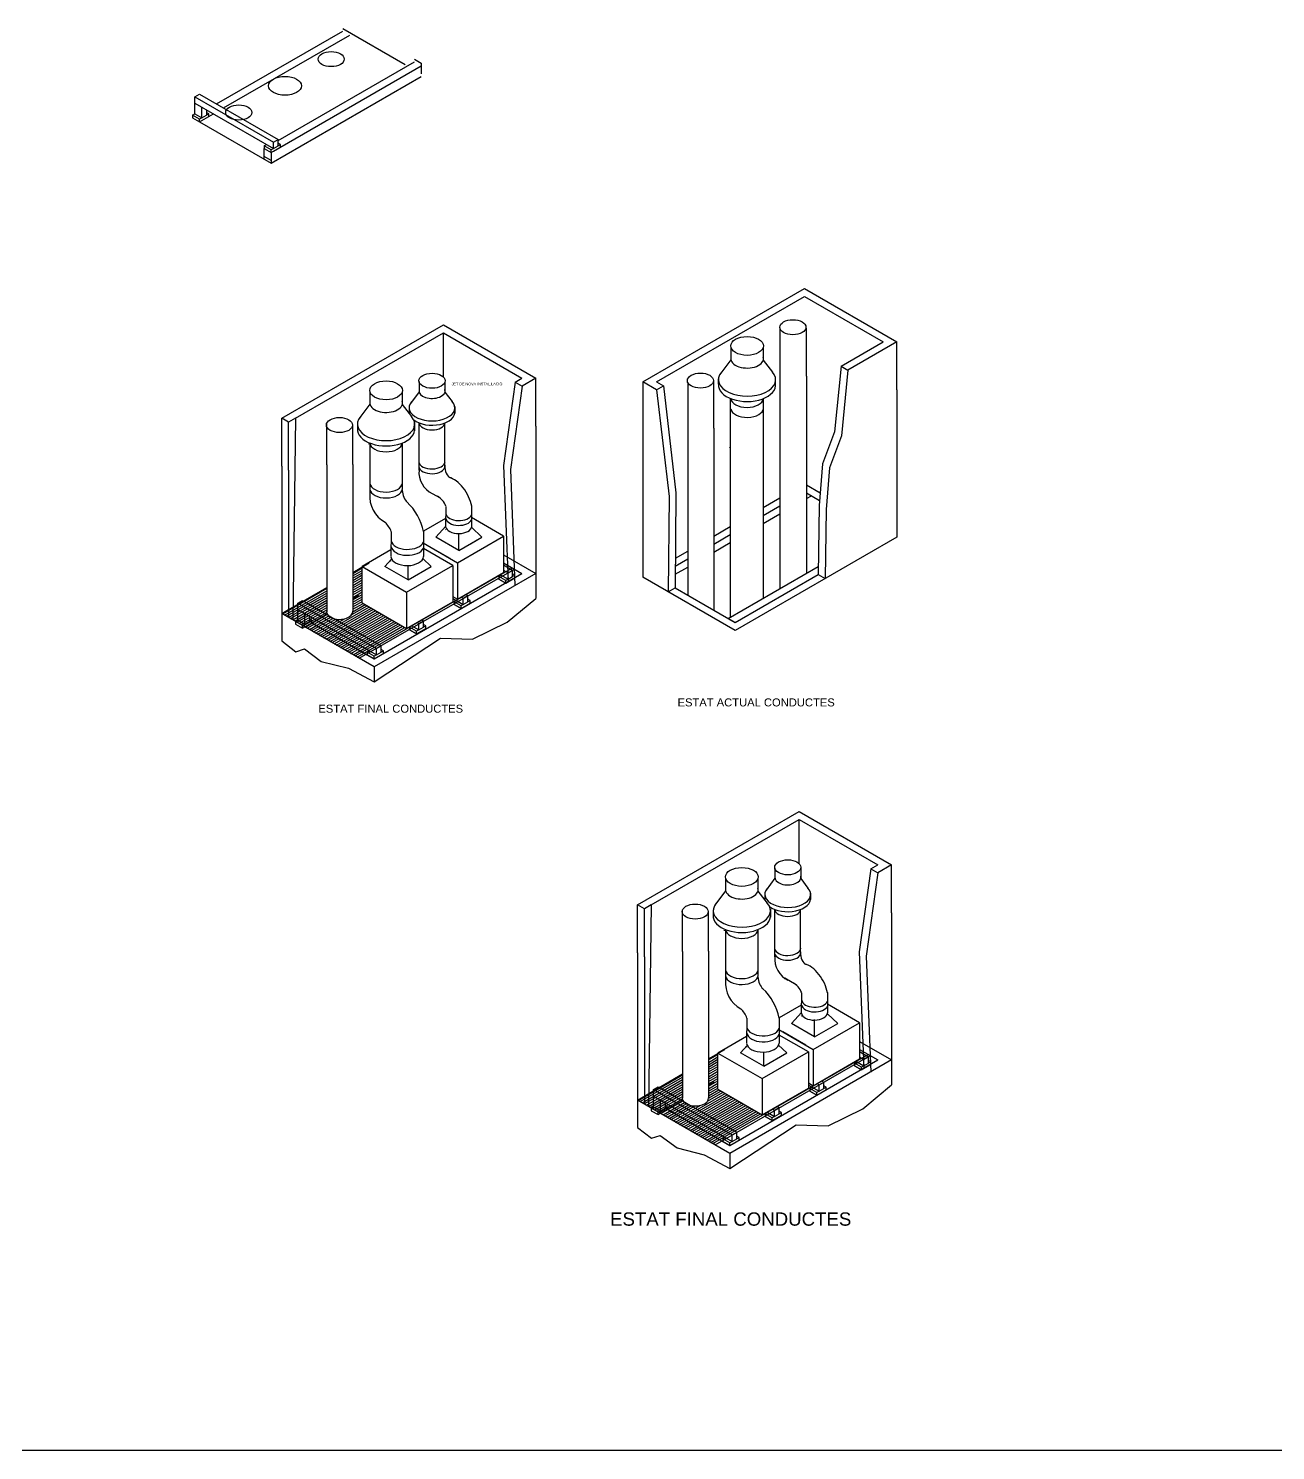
# Model space of a CAD drawing. Header units: millimetres. Extents: x 7 to 259, y -45 to 103.
# Drawn here: x 200.19 to 229.4, y 38.01 to 71.32 of the extents above; entities that cross this region are included whole.
import ezdxf

# ---------------------------------------------------------------- set-up
doc = ezdxf.new("R2010")
doc.units = ezdxf.units.MM
doc.layers.add('est.bancada', color=1, linetype='Continuous')
doc.styles.get("Standard").update_dxf_attribs({"font": 'arial.ttf'})

msp = doc.modelspace()

# ---------------------------------------------------------------- linework, layer by layer
for p, q in [((207.548, 71.323), (209.009, 70.48)), ((204.593, 69.555), (207.548, 71.261)), ((204.755, 69.461), (207.71, 71.167)), ((205.924, 68.448), (209.388, 70.448)), ((206.032, 68.698), (209.226, 70.542)), ((209.226, 70.605), (209.388, 70.511)), ((209.388, 70.511), (209.388, 70.261)), ((205.87, 68.167), (209.388, 70.198)), ((204.084, 69.323), (204.246, 69.23)), ((204.409, 69.261), (204.517, 69.323)), ((204.192, 69.136), (205.87, 68.167)), ((205.708, 68.261), (205.708, 68.511)), ((205.87, 68.23), (205.708, 68.323)), ((205.762, 68.605), (205.924, 68.511)), ((205.87, 68.417), (205.87, 68.167)), ((214.573, 63.044), (218.362, 65.232)), ((214.898, 63.044), (218.362, 65.044)), ((218.362, 65.232), (220.527, 63.982)), ((218.362, 65.044), (220.202, 63.982)), ((206.117, 62.192), (209.906, 64.379)), ((209.906, 64.379), (212.071, 63.129)), ((217.786, 64.312), (217.786, 58.204)), ((206.442, 62.192), (209.906, 64.192)), ((209.906, 64.192), (211.746, 63.129)), ((219.22, 63.415), (220.202, 63.982)), ((220.527, 63.982), (219.382, 63.321)), ((216.638, 63.862), (216.638, 63.565)), ((217.397, 63.857), (217.397, 63.555)), ((216.638, 63.565), (216.383, 63.222)), ((217.397, 63.555), (217.611, 63.276)), ((219.22, 63.415), (219.382, 63.321)), ((211.587, 63.037), (211.746, 63.129)), ((211.587, 63.037), (211.749, 62.943)), ((212.071, 63.129), (211.749, 62.943)), ((214.898, 62.857), (214.573, 63.044)), ((214.573, 63.044), (214.573, 58.474)), ((214.898, 63.044), (215.06, 62.95)), ((215.63, 63.031), (215.63, 58.514)), ((218.409, 63.176), (218.409, 58.563)), ((208.182, 62.821), (208.182, 62.525)), ((208.941, 62.816), (208.941, 62.514)), ((214.898, 62.857), (215.06, 62.95)), ((216.624, 62.659), (216.624, 57.533)), ((217.394, 62.652), (217.394, 57.977)), ((220.527, 62.86), (220.527, 59.411)), ((220.527, 62.86), (220.527, 59.411)), ((208.182, 62.525), (207.927, 62.181)), ((208.941, 62.514), (209.155, 62.235)), ((206.28, 62.098), (206.117, 62.192)), ((207.893, 62.078), (207.893, 61.909)), ((209.23, 62.091), (209.23, 61.902)), ((209.33, 62.087), (209.33, 61.608)), ((212.071, 62.008), (212.071, 58.559)), ((216.236, 61.962), (216.236, 58.525)), ((208.153, 61.597), (208.153, 61.586)), ((216.608, 61.516), (216.608, 61.505)), ((206.117, 61.07), (206.117, 57.622)), ((206.28, 60.976), (206.28, 57.528)), ((207.174, 61.099), (207.174, 57.661)), ((207.78, 61.11), (207.78, 57.672)), ((218.409, 60.634), (218.732, 60.448)), ((217.394, 60.102), (217.786, 60.329)), ((218.409, 60.447), (218.718, 60.268)), ((218.409, 60.313), (218.524, 60.38)), ((210.567, 60.139), (210.567, 59.661)), ((217.394, 59.915), (217.786, 60.141)), ((216.236, 59.434), (216.624, 59.658)), ((217.394, 59.727), (217.786, 59.954)), ((209.436, 59.551), (209.436, 58.955)), ((216.236, 59.247), (216.624, 59.47)), ((220.527, 59.411), (216.738, 57.224)), ((211.316, 58.995), (212.071, 58.559)), ((215.338, 58.915), (215.63, 59.084)), ((216.236, 59.059), (216.624, 59.283)), ((207.78, 58.582), (208.168, 58.805)), ((211.316, 58.807), (211.746, 58.559)), ((215.334, 58.538), (215.63, 58.709)), ((215.336, 58.727), (215.63, 58.897)), ((216.576, 57.505), (218.687, 58.724)), ((207.78, 58.394), (208.001, 58.522)), ((212.071, 58.559), (208.282, 56.372)), ((208.282, 56.559), (211.746, 58.559)), ((211.365, 58.329), (211.202, 58.423)), ((211.257, 58.517), (211.419, 58.423)), ((216.738, 57.224), (214.573, 58.474)), ((216.236, 58.525), (216.236, 58.506)), ((216.738, 57.411), (218.684, 58.535)), ((206.117, 57.622), (207.174, 58.232)), ((206.788, 57.822), (207.174, 58.044)), ((207.78, 57.968), (207.921, 58.049)), ((215.168, 58.13), (215.331, 58.224)), ((215.331, 58.224), (216.738, 57.411)), ((215.331, 58.224), (215.385, 58.193)), ((206.117, 57.622), (206.28, 57.715)), ((207.78, 57.672), (207.78, 57.654)), ((210.318, 57.734), (210.156, 57.828)), ((210.21, 57.922), (210.372, 57.828)), ((208.282, 56.372), (206.117, 57.622)), ((206.496, 57.465), (206.659, 57.372)), ((206.821, 57.403), (207.167, 57.603)), ((206.821, 57.403), (206.929, 57.465)), ((206.821, 57.403), (208.282, 56.559)), ((206.821, 57.403), (206.929, 57.34)), ((209.166, 57.33), (209.328, 57.236)), ((216.738, 57.411), (216.576, 57.505)), ((209.274, 57.143), (209.112, 57.236)), ((208.282, 56.559), (208.12, 56.653)), ((208.174, 56.747), (208.336, 56.653)), ((208.282, 56.372), (208.12, 56.465)), ((214.449, 50.796), (218.238, 52.983)), ((218.238, 52.983), (220.403, 51.733)), ((214.774, 50.796), (218.238, 52.796)), ((218.238, 52.796), (220.079, 51.733)), ((219.919, 51.641), (220.079, 51.733)), ((219.919, 51.641), (220.081, 51.547)), ((220.403, 51.733), (220.081, 51.547)), ((216.514, 51.425), (216.514, 51.128)), ((217.274, 51.42), (217.274, 51.118)), ((216.514, 51.128), (216.26, 50.785)), ((217.274, 51.118), (217.487, 50.839)), ((214.612, 50.702), (214.449, 50.796)), ((216.225, 50.682), (216.225, 50.513)), ((217.563, 50.695), (217.563, 50.506)), ((217.662, 50.69), (217.662, 50.212)), ((220.403, 50.611), (220.403, 47.163)), ((216.485, 50.2), (216.485, 50.19)), ((214.449, 49.674), (214.449, 46.225)), ((215.506, 49.703), (215.506, 46.265)), ((216.113, 49.714), (216.113, 46.276)), ((214.612, 49.58), (214.612, 46.132)), ((218.899, 48.743), (218.899, 48.265)), ((217.768, 48.155), (217.768, 47.559)), ((216.113, 47.186), (216.5, 47.409)), ((219.648, 47.599), (220.403, 47.163)), ((219.648, 47.411), (220.079, 47.163)), ((216.113, 46.998), (216.333, 47.126)), ((220.403, 47.163), (216.615, 44.975)), ((216.615, 45.163), (220.079, 47.163)), ((219.697, 46.933), (219.535, 47.027)), ((219.589, 47.121), (219.751, 47.027)), ((214.449, 46.225), (215.506, 46.836)), ((215.121, 46.425), (215.506, 46.648)), ((216.113, 46.571), (216.253, 46.653)), ((214.449, 46.225), (214.612, 46.319)), ((218.65, 46.338), (218.488, 46.432)), ((218.542, 46.526), (218.704, 46.432)), ((216.615, 44.975), (214.449, 46.225)), ((214.828, 46.069), (214.991, 45.975)), ((215.153, 46.007), (215.5, 46.207)), ((215.153, 46.007), (215.261, 46.069)), ((215.153, 46.007), (216.615, 45.163)), ((215.153, 46.007), (215.261, 45.944)), ((216.113, 46.276), (216.113, 46.258)), ((217.607, 45.747), (217.444, 45.84)), ((217.498, 45.934), (217.661, 45.84)), ((216.506, 45.35), (216.669, 45.257)), ((216.615, 45.163), (216.452, 45.257)), ((216.615, 44.975), (216.452, 45.069)), ((258.608, 38.015), (165.833, 38.015))]:
    msp.add_line(p, q)
at = {"color": 1}
for p, q in [((209.334, 63.052), (209.334, 62.815)), ((209.942, 63.048), (209.942, 62.806)), ((209.334, 62.815), (209.131, 62.54)), ((209.942, 62.806), (210.113, 62.583)), ((209.103, 62.457), (209.103, 62.322)), ((210.172, 62.465), (210.172, 62.314)), ((209.333, 62.085), (209.333, 62.077)), ((217.667, 51.656), (217.667, 51.419)), ((218.274, 51.652), (218.274, 51.41)), ((217.667, 51.419), (217.463, 51.144)), ((218.274, 51.41), (218.445, 51.187)), ((217.435, 51.061), (217.435, 50.926)), ((218.504, 51.069), (218.504, 50.918)), ((217.666, 50.689), (217.666, 50.681))]:
    msp.add_line(p, q, dxfattribs=at)
for centre, major_axis in [((207.277, 70.605), (-0.306, 0)), ((206.195, 69.98), (-0.383, 0)), ((205.112, 69.355), (-0.306, 0)), ((218.091, 64.325), (-0.306, 0)), ((217.018, 63.887), (-0.383, 0)), ((208.562, 62.847), (-0.383, 0)), ((215.926, 63.075), (-0.306, 0)), ((207.47, 62.035), (-0.306, 0)), ((216.895, 51.45), (-0.383, 0)), ((215.803, 50.638), (-0.306, 0))]:
    msp.add_ellipse(centre, major_axis=major_axis, ratio=0.57735)
for centre, major_axis, start_param, end_param in [((217.019, 63.591), (-0.383, 0), 6.205686, 9.587114), ((217.017, 63.097), (-0.67, 0), 5.81869, 9.907315), ((217.017, 62.972), (-0.67, 0), 6.225762, 9.507579), ((217.018, 62.669), (-0.383, 0), 0.067467, 3.076477), ((208.564, 62.55), (-0.383, 0), 6.205686, 9.587114), ((217.018, 62.435), (-0.383, 0), 0.112379, 3.110456), ((208.562, 62.056), (-0.67, 0), 5.81869, 9.907315), ((208.562, 61.931), (-0.67, 0), 6.225762, 9.507579), ((208.562, 61.628), (-0.383, 0), 0.067467, 3.076477), ((209.637, 61.183), (-0.306, 0), 0.090639, 3.099066), ((209.637, 61.072), (-0.306, 0), 0.090639, 3.099066), ((210.112, 61.092), (0, -0.306), 4.712389, 6.033644), ((208.562, 60.686), (-0.383, 0), 0.090639, 3.099066), ((208.562, 60.548), (-0.383, 0), 0.090639, 3.099066), ((209.156, 60.573), (0, -0.383), 4.883222, 5.827337), ((210.27, 59.972), (-0.306, 0), 0.090639, 2.914378), ((210.262, 59.669), (-0.306, 0), 0.090639, 3.099066), ((210.27, 59.861), (-0.306, 0), 0.090639, 2.914378), ((209.065, 59.343), (-0.383, 0), 0.090639, 2.914378), ((209.065, 59.204), (-0.383, 0), 0.090639, 2.914378), ((209.056, 58.964), (-0.383, 0), 0.090639, 3.099066), ((207.475, 57.659), (-0.306, 0), 6.236892, 9.501292), ((216.896, 51.154), (-0.383, 0), 6.205686, 9.587114), ((216.894, 50.66), (-0.67, 0), 5.81869, 9.907315), ((216.894, 50.535), (-0.67, 0), 6.225762, 9.507579), ((216.895, 50.232), (-0.383, 0), 0.067467, 3.076477), ((217.969, 49.787), (-0.306, 0), 0.090639, 3.099066), ((217.969, 49.676), (-0.306, 0), 0.090639, 3.099066), ((218.444, 49.696), (0, -0.306), 4.712389, 6.033644), ((216.894, 49.29), (-0.383, 0), 0.090639, 3.099066), ((216.894, 49.152), (-0.383, 0), 0.090639, 3.099066), ((217.488, 49.177), (0, -0.383), 4.883222, 5.827337), ((218.602, 48.576), (-0.306, 0), 0.090639, 2.914378), ((218.602, 48.465), (-0.306, 0), 0.090639, 2.914378), ((218.594, 48.273), (-0.306, 0), 0.090639, 3.099066), ((217.397, 47.947), (-0.383, 0), 0.090639, 2.914378), ((217.397, 47.808), (-0.383, 0), 0.090639, 2.914378), ((217.388, 47.568), (-0.383, 0), 0.090639, 3.099066), ((215.807, 46.263), (-0.306, 0), 6.236892, 9.501292)]:
    msp.add_ellipse(centre, major_axis=major_axis, ratio=0.57735, start_param=start_param, end_param=end_param)
for centre in [(209.639, 63.072), (217.971, 51.676)]:
    msp.add_ellipse(centre, major_axis=(-0.306, 0), ratio=0.57735, dxfattribs=at)
for centre, major_axis, start_param, end_param in [((209.64, 62.835), (-0.306, 0), 6.205686, 9.587114), ((209.638, 62.44), (-0.536, 0), 5.81869, 9.907315), ((209.638, 62.34), (-0.536, 0), 6.225762, 6.419831), ((209.638, 62.34), (-0.536, 0), 6.926865, 9.507579), ((209.639, 62.097), (-0.306, 0), 0.067467, 3.076477), ((217.972, 51.439), (-0.306, 0), 6.205686, 9.587114), ((217.97, 51.044), (-0.536, 0), 5.81869, 9.907315), ((217.97, 50.944), (-0.536, 0), 6.926865, 9.507579), ((217.97, 50.944), (-0.536, 0), 6.225762, 6.419831), ((217.971, 50.701), (-0.306, 0), 0.067467, 3.076477)]:
    msp.add_ellipse(centre, major_axis=major_axis, ratio=0.57735, start_param=start_param, end_param=end_param, dxfattribs=at)
at = {"layer": 'est.bancada'}
for p, q in [((204.084, 69.723), (204.192, 69.786)), ((204.084, 69.573), (204.084, 69.723)), ((204.084, 69.723), (205.924, 68.661)), ((204.192, 69.786), (206.032, 68.723)), ((204.084, 69.573), (205.924, 68.511)), ((204.084, 69.323), (204.084, 69.573)), ((204.084, 69.323), (204.246, 69.23)), ((204.246, 69.23), (204.246, 69.48)), ((204.246, 69.23), (204.354, 69.292)), ((204.354, 69.417), (204.354, 69.292)), ((205.924, 68.661), (206.032, 68.723)), ((205.924, 68.511), (205.924, 68.661)), ((206.032, 68.573), (206.032, 68.723)), ((205.924, 68.511), (206.032, 68.573)), ((211.316, 58.757), (211.527, 58.636)), ((211.316, 58.632), (211.419, 58.573)), ((211.419, 58.573), (211.527, 58.636)), ((211.527, 58.486), (211.527, 58.636)), ((211.23, 58.532), (211.419, 58.423)), ((211.419, 58.423), (211.419, 58.573)), ((211.419, 58.423), (211.527, 58.486)), ((210.123, 57.972), (210.372, 57.828)), ((210.321, 58.008), (210.372, 57.978)), ((210.372, 57.978), (210.48, 58.041)), ((210.372, 57.828), (210.372, 57.978)), ((210.429, 58.07), (210.48, 58.041)), ((210.48, 57.891), (210.48, 58.041)), ((206.496, 57.865), (206.604, 57.928)), ((206.496, 57.715), (206.496, 57.865)), ((206.496, 57.865), (208.336, 56.803)), ((206.496, 57.715), (208.336, 56.653)), ((206.496, 57.465), (206.496, 57.715)), ((206.604, 57.928), (208.445, 56.865)), ((210.372, 57.828), (210.48, 57.891)), ((206.496, 57.465), (206.659, 57.372)), ((206.659, 57.372), (206.659, 57.622)), ((206.659, 57.372), (206.767, 57.434)), ((206.767, 57.559), (206.767, 57.434)), ((209.154, 57.337), (209.328, 57.236)), ((209.284, 57.412), (209.328, 57.386)), ((209.328, 57.386), (209.437, 57.449)), ((209.328, 57.236), (209.328, 57.386)), ((209.328, 57.236), (209.437, 57.299)), ((209.392, 57.475), (209.437, 57.449)), ((209.437, 57.299), (209.437, 57.449)), ((208.336, 56.803), (208.445, 56.865)), ((208.336, 56.653), (208.336, 56.803)), ((208.336, 56.653), (208.445, 56.715)), ((208.445, 56.715), (208.445, 56.865)), ((219.648, 47.361), (219.859, 47.239)), ((219.562, 47.136), (219.751, 47.027)), ((219.648, 47.236), (219.751, 47.177)), ((219.751, 47.177), (219.859, 47.239)), ((219.751, 47.027), (219.751, 47.177)), ((219.751, 47.027), (219.859, 47.089)), ((219.859, 47.089), (219.859, 47.239)), ((218.704, 46.582), (218.813, 46.644)), ((218.761, 46.674), (218.813, 46.644)), ((218.813, 46.494), (218.813, 46.644)), ((214.828, 46.469), (214.937, 46.532)), ((214.828, 46.319), (214.828, 46.469)), ((214.828, 46.469), (216.669, 45.407)), ((214.828, 46.319), (216.669, 45.257)), ((214.828, 46.069), (214.828, 46.319)), ((214.937, 46.532), (216.777, 45.469)), ((218.455, 46.576), (218.704, 46.432)), ((218.653, 46.612), (218.704, 46.582)), ((218.704, 46.432), (218.704, 46.582)), ((218.704, 46.432), (218.813, 46.494)), ((214.828, 46.069), (214.991, 45.975)), ((214.991, 45.975), (214.991, 46.225)), ((214.991, 45.975), (215.099, 46.038)), ((215.099, 46.163), (215.099, 46.038)), ((217.616, 46.016), (217.661, 45.99)), ((217.661, 45.99), (217.769, 46.053)), ((217.661, 45.84), (217.661, 45.99)), ((217.724, 46.079), (217.769, 46.053)), ((217.769, 45.903), (217.769, 46.053)), ((217.486, 45.941), (217.661, 45.84)), ((217.661, 45.84), (217.769, 45.903)), ((216.669, 45.407), (216.777, 45.469)), ((216.669, 45.257), (216.669, 45.407)), ((216.669, 45.257), (216.777, 45.319)), ((216.777, 45.319), (216.777, 45.469))]:
    msp.add_line(p, q, dxfattribs=at)
at = {"layer": 'est.bancada', "color": 6}
for p, q in [((204.03, 69.292), (204.084, 69.323)), ((204.192, 69.198), (204.03, 69.292)), ((204.03, 69.292), (204.03, 69.23)), ((204.409, 69.323), (204.354, 69.355)), ((204.409, 69.323), (204.354, 69.292)), ((204.409, 69.261), (204.409, 69.323)), ((204.03, 69.23), (204.192, 69.136)), ((204.192, 69.136), (204.409, 69.261)), ((204.246, 69.23), (204.192, 69.198)), ((204.192, 69.136), (204.192, 69.198)), ((206.087, 68.605), (206.032, 68.636)), ((205.708, 68.573), (205.762, 68.605)), ((205.87, 68.48), (205.708, 68.573)), ((205.708, 68.573), (205.708, 68.511)), ((205.708, 68.511), (205.87, 68.417)), ((205.87, 68.417), (206.087, 68.542)), ((205.924, 68.511), (205.87, 68.48)), ((205.87, 68.417), (205.87, 68.48)), ((206.087, 68.605), (206.032, 68.573)), ((206.087, 68.542), (206.087, 68.605)), ((209.953, 59.583), (209.963, 59.589)), ((209.953, 58.966), (209.956, 58.968)), ((209.953, 58.966), (209.956, 58.968)), ((207.78, 58.559), (208.001, 58.686)), ((207.78, 58.503), (208.001, 58.63)), ((207.886, 56.6), (211.522, 58.689)), ((207.935, 56.572), (211.571, 58.661)), ((208.669, 58.857), (208.682, 58.864)), ((207.78, 58.447), (208.001, 58.574)), ((207.78, 58.391), (208.001, 58.518)), ((207.78, 58.391), (208.001, 58.518)), ((207.78, 58.335), (208.001, 58.462)), ((207.78, 58.279), (208.001, 58.406)), ((207.78, 58.223), (208.001, 58.349)), ((207.78, 58.167), (208.001, 58.293)), ((211.202, 58.486), (211.257, 58.517)), ((211.365, 58.392), (211.202, 58.486)), ((211.202, 58.486), (211.202, 58.423)), ((211.202, 58.423), (211.365, 58.329)), ((211.365, 58.329), (211.581, 58.454)), ((211.419, 58.423), (211.365, 58.392)), ((211.365, 58.329), (211.365, 58.392)), ((211.581, 58.517), (211.527, 58.548)), ((211.581, 58.517), (211.527, 58.486)), ((211.581, 58.454), (211.581, 58.517)), ((206.133, 57.613), (207.174, 58.211)), ((206.181, 57.585), (207.174, 58.155)), ((206.23, 57.556), (207.174, 58.099)), ((206.279, 57.528), (207.174, 58.043)), ((206.279, 57.528), (207.174, 58.043)), ((206.327, 57.5), (207.174, 57.987)), ((207.78, 58.11), (208.001, 58.237)), ((207.78, 58.054), (208.001, 58.181)), ((207.78, 57.998), (208.001, 58.125)), ((207.78, 57.998), (208.001, 58.125)), ((207.78, 57.942), (208.001, 58.069)), ((207.78, 57.886), (208.001, 58.013)), ((206.376, 57.472), (207.174, 57.931)), ((206.425, 57.444), (207.174, 57.874)), ((206.474, 57.416), (207.174, 57.818)), ((206.522, 57.388), (207.174, 57.762)), ((206.571, 57.36), (207.174, 57.706)), ((206.571, 57.36), (207.174, 57.706)), ((206.62, 57.331), (207.17, 57.647)), ((207.009, 57.106), (208.171, 57.774)), ((207.058, 57.078), (208.22, 57.746)), ((207.107, 57.05), (208.268, 57.718)), ((207.107, 57.05), (208.268, 57.718)), ((207.156, 57.022), (208.317, 57.689)), ((207.204, 56.994), (208.366, 57.661)), ((207.253, 56.966), (208.415, 57.633)), ((207.76, 57.594), (208.122, 57.802)), ((207.78, 57.83), (208.001, 57.957)), ((207.78, 57.774), (208.001, 57.901)), ((207.78, 57.718), (208.025, 57.858)), ((207.78, 57.718), (208.025, 57.858)), ((207.781, 57.662), (208.074, 57.83)), ((210.156, 57.891), (210.21, 57.922)), ((210.318, 57.797), (210.156, 57.891)), ((210.156, 57.891), (210.156, 57.828)), ((210.156, 57.828), (210.318, 57.734)), ((210.318, 57.734), (210.534, 57.859)), ((210.372, 57.828), (210.318, 57.797)), ((210.318, 57.734), (210.318, 57.797)), ((210.534, 57.922), (210.48, 57.953)), ((210.534, 57.922), (210.48, 57.891)), ((210.534, 57.859), (210.534, 57.922)), ((206.442, 57.434), (206.496, 57.465)), ((206.604, 57.34), (206.442, 57.434)), ((206.442, 57.434), (206.442, 57.372)), ((206.442, 57.372), (206.604, 57.278)), ((206.604, 57.278), (206.821, 57.403)), ((206.659, 57.372), (206.604, 57.34)), ((206.604, 57.278), (206.604, 57.34)), ((206.668, 57.303), (207.186, 57.601)), ((206.717, 57.275), (207.218, 57.563)), ((206.766, 57.247), (207.262, 57.532)), ((206.766, 57.247), (207.262, 57.532)), ((206.821, 57.465), (206.767, 57.497)), ((206.821, 57.465), (206.767, 57.434)), ((206.815, 57.219), (207.317, 57.507)), ((206.821, 57.403), (206.821, 57.465)), ((206.863, 57.191), (207.384, 57.49)), ((206.912, 57.163), (207.468, 57.482)), ((206.961, 57.135), (207.586, 57.494)), ((207.302, 56.938), (208.463, 57.605)), ((207.35, 56.91), (208.512, 57.577)), ((207.35, 56.91), (208.512, 57.577)), ((207.399, 56.881), (208.561, 57.549)), ((207.448, 56.853), (208.609, 57.521)), ((207.497, 56.825), (208.658, 57.493)), ((207.545, 56.797), (208.707, 57.464)), ((207.594, 56.769), (208.756, 57.436)), ((207.643, 56.741), (208.804, 57.408)), ((207.691, 56.713), (208.853, 57.38)), ((207.74, 56.685), (208.902, 57.352)), ((207.789, 56.656), (208.95, 57.324)), ((207.838, 56.628), (208.999, 57.296)), ((209.112, 57.299), (209.166, 57.33)), ((209.274, 57.205), (209.112, 57.299)), ((209.112, 57.299), (209.112, 57.236)), ((209.491, 57.33), (209.437, 57.361)), ((209.491, 57.33), (209.437, 57.299)), ((209.491, 57.268), (209.491, 57.33)), ((209.112, 57.236), (209.274, 57.143)), ((209.274, 57.143), (209.491, 57.268)), ((209.328, 57.236), (209.274, 57.205)), ((209.274, 57.143), (209.274, 57.205)), ((207.708, 56.703), (207.675, 56.722)), ((207.74, 56.685), (207.708, 56.703)), ((207.773, 56.666), (207.74, 56.685)), ((207.805, 56.647), (207.773, 56.666)), ((207.838, 56.628), (207.805, 56.647)), ((207.87, 56.61), (207.838, 56.628)), ((208.12, 56.715), (208.174, 56.747)), ((208.282, 56.622), (208.12, 56.715)), ((208.12, 56.715), (208.12, 56.653)), ((208.12, 56.653), (208.282, 56.559)), ((208.282, 56.559), (208.499, 56.684)), ((208.336, 56.653), (208.282, 56.622)), ((208.499, 56.747), (208.445, 56.778)), ((208.499, 56.747), (208.445, 56.715)), ((208.499, 56.684), (208.499, 56.747)), ((207.902, 56.591), (207.87, 56.61)), ((207.935, 56.572), (207.902, 56.591)), ((208.282, 56.559), (208.282, 56.622)), ((218.285, 48.187), (218.295, 48.193)), ((217.002, 47.461), (217.014, 47.468)), ((218.285, 47.57), (218.288, 47.571)), ((218.285, 47.57), (218.288, 47.571)), ((216.113, 47.163), (216.333, 47.29)), ((216.113, 47.107), (216.333, 47.234)), ((216.113, 47.051), (216.333, 47.178)), ((216.113, 46.995), (216.333, 47.122)), ((216.113, 46.995), (216.333, 47.122)), ((216.113, 46.939), (216.333, 47.066)), ((216.113, 46.883), (216.333, 47.009)), ((216.218, 45.204), (219.854, 47.293)), ((216.267, 45.176), (219.903, 47.264)), ((219.535, 47.089), (219.589, 47.121)), ((219.697, 46.996), (219.535, 47.089)), ((219.535, 47.089), (219.535, 47.027)), ((219.535, 47.027), (219.697, 46.933)), ((219.697, 46.933), (219.914, 47.058)), ((219.751, 47.027), (219.697, 46.996)), ((219.697, 46.933), (219.697, 46.996)), ((219.914, 47.121), (219.859, 47.152)), ((219.914, 47.121), (219.859, 47.089)), ((219.914, 47.058), (219.914, 47.121)), ((214.465, 46.217), (215.506, 46.815)), ((214.513, 46.188), (215.506, 46.759)), ((214.562, 46.16), (215.506, 46.703)), ((214.611, 46.132), (215.506, 46.647)), ((214.611, 46.132), (215.506, 46.647)), ((216.113, 46.827), (216.333, 46.953)), ((216.113, 46.77), (216.333, 46.897)), ((216.113, 46.714), (216.333, 46.841)), ((216.113, 46.658), (216.333, 46.785)), ((216.113, 46.602), (216.333, 46.729)), ((216.113, 46.602), (216.333, 46.729)), ((216.113, 46.546), (216.333, 46.673)), ((214.66, 46.104), (215.506, 46.591)), ((214.708, 46.076), (215.506, 46.534)), ((214.757, 46.048), (215.506, 46.478)), ((214.806, 46.02), (215.506, 46.422)), ((214.854, 45.992), (215.506, 46.366)), ((214.903, 45.963), (215.506, 46.31)), ((214.903, 45.963), (215.506, 46.31)), ((215.342, 45.71), (216.503, 46.378)), ((215.39, 45.682), (216.552, 46.35)), ((215.439, 45.654), (216.601, 46.321)), ((215.439, 45.654), (216.601, 46.321)), ((216.092, 46.197), (216.455, 46.406)), ((216.113, 46.49), (216.333, 46.617)), ((216.113, 46.434), (216.333, 46.561)), ((216.113, 46.378), (216.333, 46.504)), ((216.113, 46.322), (216.357, 46.462)), ((216.113, 46.322), (216.357, 46.462)), ((216.113, 46.266), (216.406, 46.434)), ((218.488, 46.494), (218.542, 46.526)), ((218.65, 46.401), (218.488, 46.494)), ((218.488, 46.494), (218.488, 46.432)), ((218.488, 46.432), (218.65, 46.338)), ((218.65, 46.338), (218.867, 46.463)), ((218.704, 46.432), (218.65, 46.401)), ((218.65, 46.338), (218.65, 46.401)), ((218.867, 46.526), (218.813, 46.557)), ((218.867, 46.526), (218.813, 46.494)), ((218.867, 46.463), (218.867, 46.526)), ((214.774, 46.038), (214.828, 46.069)), ((214.937, 45.944), (214.774, 46.038)), ((214.774, 46.038), (214.774, 45.975)), ((214.774, 45.975), (214.937, 45.882)), ((214.937, 45.882), (215.153, 46.007)), ((214.991, 45.975), (214.937, 45.944)), ((214.952, 45.935), (215.502, 46.251)), ((215.001, 45.907), (215.518, 46.205)), ((215.049, 45.879), (215.55, 46.167)), ((215.098, 45.851), (215.594, 46.136)), ((215.098, 45.851), (215.594, 46.136)), ((215.153, 46.069), (215.099, 46.1)), ((215.153, 46.069), (215.099, 46.038)), ((215.147, 45.823), (215.649, 46.111)), ((215.153, 46.007), (215.153, 46.069)), ((215.195, 45.795), (215.716, 46.094)), ((215.244, 45.767), (215.8, 46.086)), ((215.293, 45.738), (215.919, 46.098)), ((215.488, 45.626), (216.649, 46.293)), ((215.536, 45.598), (216.698, 46.265)), ((215.585, 45.57), (216.747, 46.237)), ((215.634, 45.542), (216.796, 46.209)), ((215.683, 45.513), (216.844, 46.181)), ((215.683, 45.513), (216.844, 46.181)), ((215.731, 45.485), (216.893, 46.153)), ((215.78, 45.457), (216.942, 46.125)), ((215.829, 45.429), (216.99, 46.096)), ((215.877, 45.401), (217.039, 46.068)), ((215.926, 45.373), (217.088, 46.04)), ((215.975, 45.345), (217.137, 46.012)), ((216.024, 45.317), (217.185, 45.984)), ((214.937, 45.882), (214.937, 45.944)), ((216.072, 45.288), (217.234, 45.956)), ((216.121, 45.26), (217.283, 45.928)), ((216.17, 45.232), (217.331, 45.9)), ((217.444, 45.903), (217.498, 45.934)), ((217.607, 45.809), (217.444, 45.903)), ((217.444, 45.903), (217.444, 45.84)), ((217.444, 45.84), (217.607, 45.747)), ((217.607, 45.747), (217.823, 45.872)), ((217.661, 45.84), (217.607, 45.809)), ((217.607, 45.747), (217.607, 45.809)), ((217.823, 45.934), (217.769, 45.965)), ((217.823, 45.934), (217.769, 45.903)), ((217.823, 45.872), (217.823, 45.934)), ((216.04, 45.307), (216.007, 45.326)), ((216.072, 45.288), (216.04, 45.307)), ((216.452, 45.319), (216.506, 45.35)), ((216.615, 45.225), (216.452, 45.319)), ((216.452, 45.319), (216.452, 45.257)), ((216.831, 45.35), (216.777, 45.382)), ((216.831, 45.35), (216.777, 45.319)), ((216.831, 45.288), (216.831, 45.35)), ((216.105, 45.27), (216.072, 45.288)), ((216.137, 45.251), (216.105, 45.27)), ((216.17, 45.232), (216.137, 45.251)), ((216.202, 45.213), (216.17, 45.232)), ((216.235, 45.195), (216.202, 45.213)), ((216.267, 45.176), (216.235, 45.195)), ((216.452, 45.257), (216.615, 45.163)), ((216.615, 45.163), (216.831, 45.288)), ((216.669, 45.257), (216.615, 45.225)), ((216.615, 45.163), (216.615, 45.225))]:
    msp.add_line(p, q, dxfattribs=at)
at = {"layer": 'est.bancada', "color": 5}
for p, q in [((218.409, 63.176), (218.409, 64.306)), ((209.906, 63.158), (209.906, 64.192)), ((220.527, 62.86), (220.527, 63.982)), ((219.22, 63.415), (219.063, 61.874)), ((219.382, 63.321), (219.226, 61.78)), ((211.587, 63.037), (211.314, 61.088)), ((212.071, 62.008), (212.071, 63.129)), ((216.236, 61.962), (216.236, 63.081)), ((216.349, 62.994), (216.349, 63.119)), ((217.685, 63.004), (217.685, 63.129)), ((211.749, 62.943), (211.477, 60.994)), ((214.898, 62.857), (215.19, 60.357)), ((215.06, 62.95), (215.353, 60.45)), ((206.117, 61.07), (206.117, 62.192)), ((206.442, 62.192), (206.28, 62.098)), ((206.28, 60.976), (206.28, 62.098)), ((206.442, 62.192), (206.376, 57.472)), ((207.174, 61.099), (207.174, 62.079)), ((207.78, 61.11), (207.78, 62.044)), ((209.334, 60.978), (209.334, 62.085)), ((209.935, 61.033), (209.935, 62.082)), ((219.063, 61.874), (218.785, 61.127)), ((219.226, 61.78), (218.947, 61.033)), ((208.181, 61.613), (208.181, 60.333)), ((208.944, 60.538), (208.944, 61.611)), ((211.314, 61.088), (211.419, 58.37)), ((211.477, 60.994), (211.581, 58.276)), ((218.785, 61.127), (218.709, 60.152)), ((218.947, 61.033), (218.871, 60.058)), ((209.835, 60.318), (209.567, 60.472)), ((215.19, 60.357), (215.168, 58.13)), ((215.353, 60.45), (215.331, 58.224)), ((209.963, 60.126), (209.956, 59.663)), ((218.709, 60.152), (218.684, 58.535)), ((218.871, 60.058), (218.847, 58.441)), ((208.681, 59.536), (208.673, 58.956)), ((212.071, 58.559), (212.071, 57.975)), ((215.63, 58.514), (215.63, 58.051)), ((216.236, 58.525), (216.236, 57.701)), ((218.684, 58.535), (218.847, 58.441)), ((211.401, 57.414), (212.071, 57.975)), ((206.117, 57.622), (206.117, 56.981)), ((210.588, 57.019), (211.401, 57.414)), ((206.117, 56.981), (206.445, 56.726)), ((208.282, 56.016), (209.838, 57.04)), ((209.838, 57.04), (210.588, 57.019)), ((206.445, 56.726), (206.654, 56.792)), ((206.654, 56.792), (207.045, 56.498)), ((207.045, 56.498), (207.681, 56.34)), ((207.681, 56.34), (208.282, 56.016)), ((208.282, 56.372), (208.282, 56.016)), ((218.238, 51.762), (218.238, 52.796)), ((219.919, 51.641), (219.646, 49.692)), ((220.403, 50.611), (220.403, 51.733)), ((220.081, 51.547), (219.809, 49.598)), ((214.449, 49.674), (214.449, 50.796)), ((214.774, 50.796), (214.612, 50.702)), ((214.612, 49.58), (214.612, 50.702)), ((214.774, 50.796), (214.708, 46.076)), ((215.506, 49.703), (215.506, 50.683)), ((216.113, 49.714), (216.113, 50.648)), ((217.666, 49.582), (217.666, 50.689)), ((218.267, 49.637), (218.267, 50.686)), ((216.513, 50.217), (216.513, 48.937)), ((217.276, 49.142), (217.276, 50.215)), ((219.646, 49.692), (219.751, 46.974)), ((219.809, 49.598), (219.914, 46.88)), ((218.167, 48.922), (217.899, 49.076)), ((218.295, 48.73), (218.288, 48.267)), ((217.014, 48.14), (217.005, 47.56)), ((220.403, 47.163), (220.403, 46.579)), ((219.733, 46.018), (220.403, 46.579)), ((214.449, 46.225), (214.449, 45.585)), ((218.92, 45.623), (219.733, 46.018)), ((216.615, 44.62), (218.17, 45.644)), ((218.17, 45.644), (218.92, 45.623)), ((214.449, 45.585), (214.777, 45.33)), ((214.777, 45.33), (214.986, 45.396)), ((214.986, 45.396), (215.378, 45.102)), ((215.378, 45.102), (216.013, 44.944)), ((216.615, 44.975), (216.615, 44.62)), ((216.013, 44.944), (216.615, 44.62))]:
    msp.add_line(p, q, dxfattribs=at)
at = {"layer": 'est.bancada', "color": 3}
for p, q in [((209.953, 59.845), (209.436, 59.547)), ((209.962, 59.669), (209.726, 59.411)), ((211.316, 59.432), (210.567, 59.865)), ((210.567, 59.642), (210.809, 59.411)), ((210.268, 59.099), (209.726, 59.411)), ((210.234, 58.807), (211.316, 59.432)), ((210.268, 59.099), (210.268, 59.504)), ((210.268, 59.099), (210.809, 59.411)), ((210.538, 59.255), (210.809, 59.411)), ((211.316, 59.432), (211.316, 58.582)), ((208.675, 59.111), (208.001, 58.722)), ((209.428, 59.273), (210.234, 58.807)), ((210.123, 58.747), (209.436, 59.143)), ((210.061, 58.908), (209.52, 59.22)), ((208.001, 57.872), (208.001, 58.722)), ((208.001, 58.722), (209.04, 58.122)), ((208.692, 58.895), (208.536, 58.724)), ((209.077, 58.411), (208.536, 58.724)), ((209.04, 58.122), (210.123, 58.747)), ((209.077, 58.411), (209.077, 58.744)), ((209.077, 58.411), (209.619, 58.724)), ((209.426, 58.908), (209.619, 58.724)), ((210.123, 58.747), (210.123, 57.897)), ((210.234, 58.807), (210.234, 57.957)), ((210.234, 57.957), (211.316, 58.582)), ((209.04, 58.122), (209.04, 57.272)), ((210.123, 58.021), (210.234, 57.957)), ((208.001, 57.872), (209.04, 57.272)), ((209.04, 57.272), (210.123, 57.897)), ((218.285, 48.449), (217.768, 48.151)), ((219.648, 48.036), (218.899, 48.469)), ((218.294, 48.273), (218.059, 48.015)), ((218.6, 47.702), (218.059, 48.015)), ((218.566, 47.411), (219.648, 48.036)), ((218.6, 47.702), (218.6, 48.108)), ((218.6, 47.702), (219.141, 48.015)), ((218.871, 47.859), (219.141, 48.015)), ((218.899, 48.246), (219.141, 48.015)), ((219.648, 48.036), (219.648, 47.186)), ((217.007, 47.715), (216.333, 47.326)), ((217.76, 47.877), (218.566, 47.411)), ((218.455, 47.351), (217.768, 47.747)), ((218.393, 47.511), (217.852, 47.824)), ((216.333, 46.476), (216.333, 47.326)), ((216.333, 47.326), (217.373, 46.726)), ((217.024, 47.499), (216.868, 47.328)), ((217.41, 47.015), (216.868, 47.328)), ((217.373, 46.726), (218.455, 47.351)), ((217.41, 47.015), (217.41, 47.347)), ((217.41, 47.015), (217.951, 47.328)), ((217.758, 47.512), (217.951, 47.328)), ((218.455, 47.351), (218.455, 46.501)), ((218.566, 47.411), (218.566, 46.561)), ((218.566, 46.561), (219.648, 47.186)), ((217.373, 46.726), (217.373, 45.876)), ((216.333, 46.476), (217.373, 45.876)), ((217.373, 45.876), (218.455, 46.501)), ((218.455, 46.625), (218.566, 46.561))]:
    msp.add_line(p, q, dxfattribs=at)
at = {"layer": 'est.bancada', "color": 5}
for centre, major_axis, ratio, start_param, end_param in [((209.783, 60.873), (-0.23, 0.444), 0.875, 0.92666, 2.294867), ((210.146, 60.264), (0.306, -0.53), 0.57735, 1.009001, 2.617994), ((208.744, 60.298), (-0.288, 0.555), 0.875, 0.92666, 2.236957), ((209.78, 60.108), (0.153, -0.265), 0.57735, 1.331824, 2.426589), ((208.91, 59.709), (0.383, -0.663), 0.57735, 1.009001, 2.089428), ((208.453, 59.513), (0.191, -0.331), 0.57735, 1.331824, 2.025435), ((218.115, 49.477), (-0.23, 0.444), 0.875, 0.92666, 2.294867), ((218.478, 48.868), (0.306, -0.53), 0.57735, 1.009001, 2.617994), ((217.076, 48.902), (-0.288, 0.555), 0.875, 0.92666, 2.236957), ((218.112, 48.712), (0.153, -0.265), 0.57735, 1.331824, 2.426589), ((217.242, 48.312), (0.383, -0.663), 0.57735, 1.009001, 2.089428), ((216.785, 48.116), (0.191, -0.331), 0.57735, 1.331824, 2.025435)]:
    msp.add_ellipse(centre, major_axis=major_axis, ratio=ratio, start_param=start_param, end_param=end_param, dxfattribs=at)

# ---------------------------------------------------------------- texts
for s, height, p in [('JET DE NOVA INSTAL.LACIÓ', 0.0625, (210.098, 62.966)), ('ESTAT ACTUAL CONDUCTES', 0.1875, (215.39, 55.444)), ('ESTAT FINAL CONDUCTES', 0.1875, (206.976, 55.297)), ('ESTAT FINAL CONDUCTES', 0.3125, (213.809, 43.281))]:
    msp.add_text(s, height=height, dxfattribs=at).set_placement(p)

doc.saveas('drawing.dxf')
